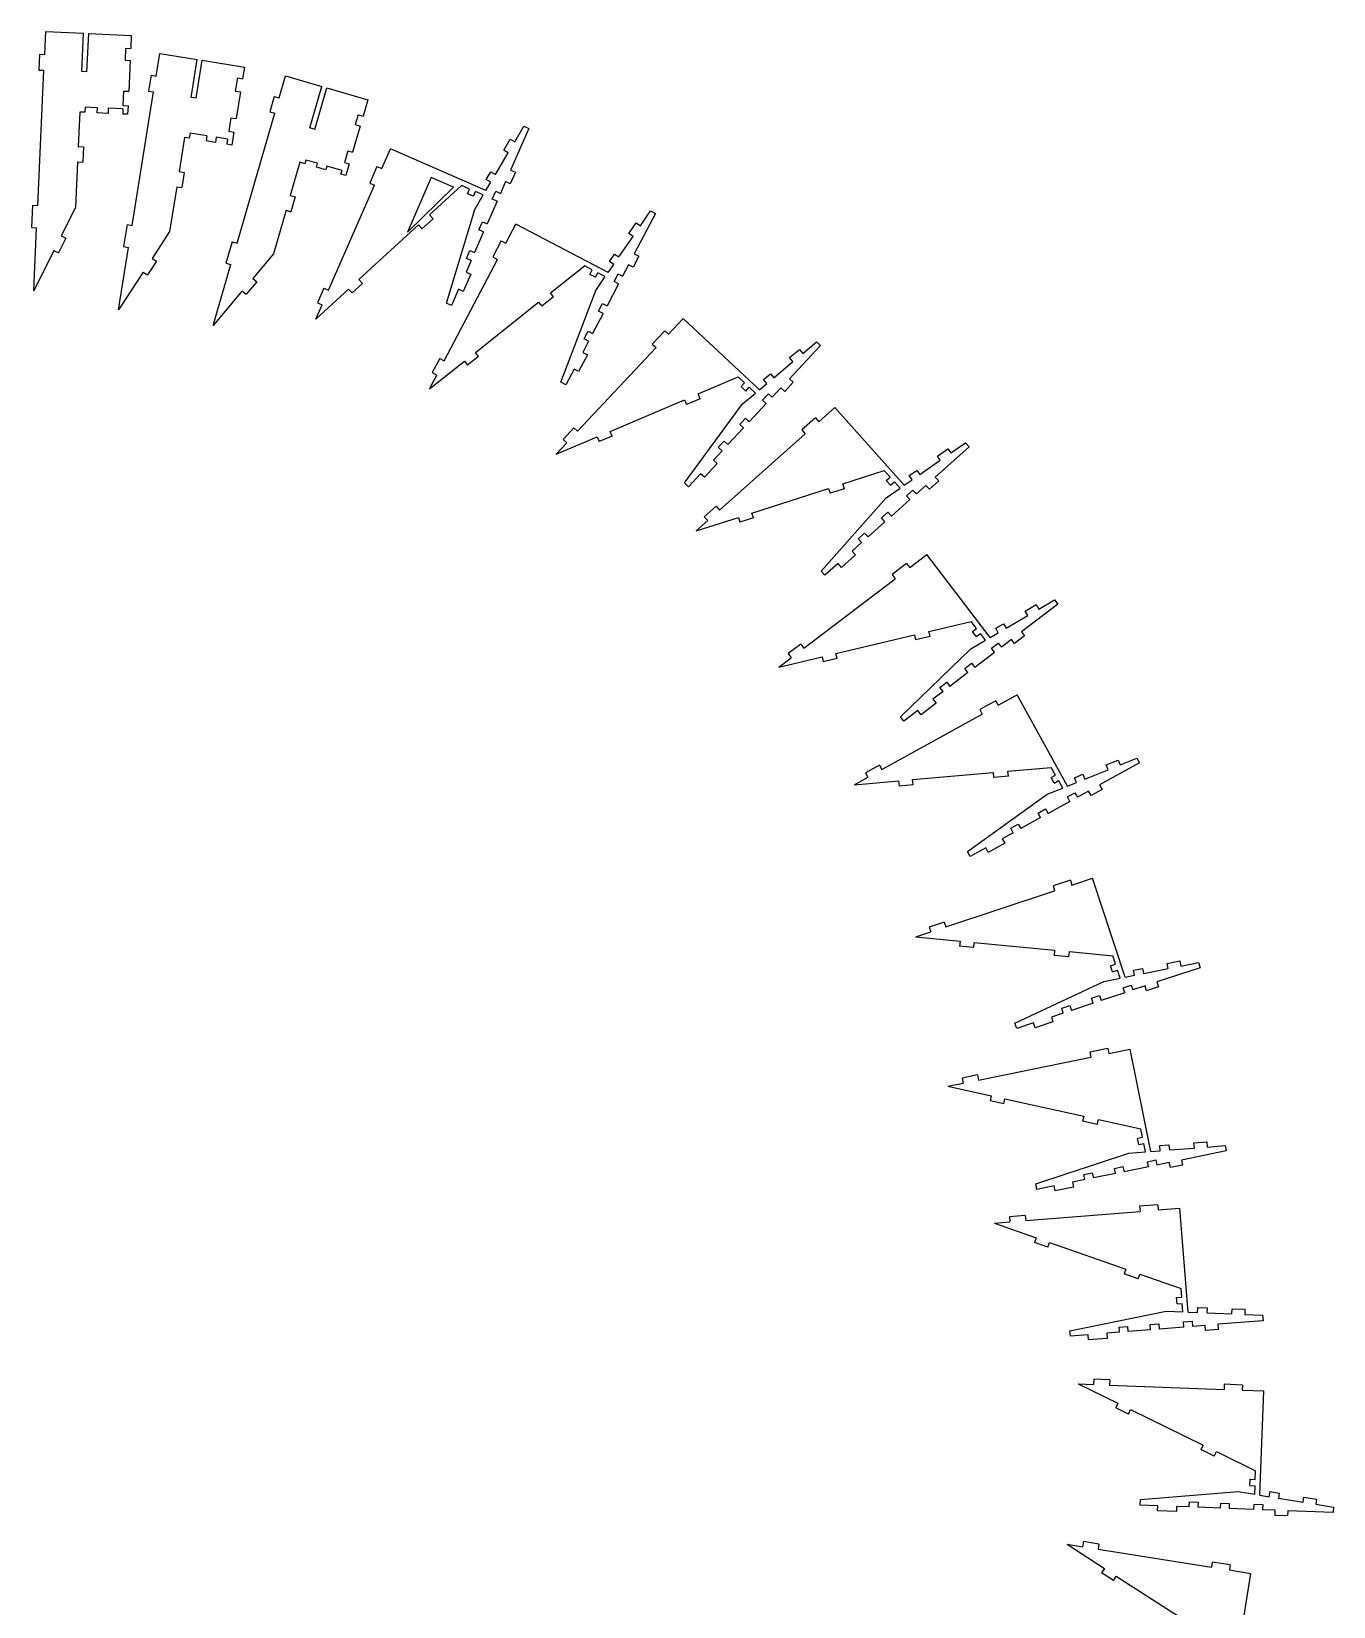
# Model space of a CAD drawing. Extents: x -708 to 775, y -958 to 880.
# Drawn here: x 17 to 775, y -57 to 860 of the extents above; entities that cross this region are included whole.
import ezdxf

# ---------------------------------------------------------------- set-up
doc = ezdxf.new("R2010")
doc.units = 0
doc.layers.get('0').update_dxf_attribs({"linetype": 'CONTINUOUS'})

msp = doc.modelspace()

# ---------------------------------------------------------------- linework, layer by layer
at = {"color": 7, "linetype": 'CONTINUOUS'}
for p, q in [((24.61, 846.57), (25.22, 859.88)), ((25.22, 859.88), (47.2, 858.86)), ((46.17, 836.63), (47.2, 858.86)), ((49.16, 836.49), (50.2, 858.72)), ((50.2, 858.72), (75.03, 857.56)), ((75.03, 857.56), (74.68, 849.98)), ((21.61, 846.71), (21.18, 837.44)), ((21.61, 846.71), (24.61, 846.57)), ((71.68, 850.12), (71.35, 843.11)), ((71.68, 850.12), (74.68, 849.98)), ((89.5, 833.9), (91.61, 847.06)), ((91.61, 847.06), (113.33, 843.57)), ((20.51, 758.63), (24.17, 837.3)), ((21.18, 837.44), (24.17, 837.3)), ((49.16, 836.49), (46.17, 836.63)), ((71.35, 843.11), (74.35, 842.97)), ((74.35, 842.97), (73.52, 825.09)), ((109.79, 821.53), (113.33, 843.57)), ((112.75, 821.06), (116.29, 843.1)), ((116.29, 843.1), (140.84, 839.16)), ((140.84, 839.16), (139.75, 832.37)), ((86.53, 834.38), (85.06, 825.22)), ((86.53, 834.38), (89.5, 833.9)), ((136.78, 832.84), (135.55, 825.15)), ((136.78, 832.84), (139.75, 832.37)), ((161.14, 821.17), (164.86, 833.97)), ((164.86, 833.97), (185.99, 827.84)), ((178.98, 803.69), (185.99, 827.84)), ((181.86, 802.85), (188.87, 827)), ((188.87, 827), (212.74, 820.08)), ((70.52, 825.23), (70.13, 816.72)), ((70.13, 816.72), (73.12, 816.58)), ((70.52, 825.23), (73.52, 825.09)), ((73.12, 816.58), (72.89, 811.65)), ((75.54, 746.98), (88.02, 824.74)), ((85.06, 825.22), (88.02, 824.74)), ((112.75, 821.06), (109.79, 821.53)), ((135.55, 825.15), (138.51, 824.68)), ((138.51, 824.68), (136.02, 809.14)), ((158.26, 822), (155.68, 813.09)), ((158.26, 822), (161.14, 821.17)), ((212.74, 820.08), (209.96, 810.49)), ((45.07, 812.95), (44.13, 792.84)), ((47.95, 812.82), (45.07, 812.95)), ((48.09, 815.81), (47.95, 812.82)), ((55.18, 815.48), (48.09, 815.81)), ((55.18, 815.48), (55.04, 812.49)), ((61.5, 812.18), (55.04, 812.49)), ((61.64, 815.18), (61.5, 812.18)), ((70.13, 814.79), (61.64, 815.18)), ((70.13, 814.79), (69.99, 811.79)), ((72.89, 811.65), (69.99, 811.79)), ((133.06, 809.62), (131.8, 801.81)), ((133.06, 809.62), (136.02, 809.14)), ((136.62, 736.62), (158.56, 812.26)), ((155.68, 813.09), (158.56, 812.26)), ((207.08, 811.33), (205.44, 805.68)), ((207.08, 811.33), (209.96, 810.49)), ((106.04, 798.2), (102.85, 778.32)), ((108.76, 797.76), (106.04, 798.2)), ((109.24, 800.72), (108.76, 797.76)), ((119.07, 799.14), (109.24, 800.72)), ((119.07, 799.14), (118.59, 796.18)), ((124.44, 798.28), (123.97, 795.32)), ((131.07, 797.22), (124.44, 798.28)), ((131.8, 801.81), (134.76, 801.34)), ((134.76, 801.34), (133.55, 793.78)), ((181.86, 802.85), (178.98, 803.69)), ((208.32, 804.84), (203.88, 789.53)), ((205.44, 805.68), (208.32, 804.84)), ((306.46, 803.41), (295.85, 779.14)), ((298.22, 795.7), (303.53, 804.69)), ((303.53, 804.69), (306.46, 803.41)), ((44.13, 792.84), (47.13, 792.7)), ((47.13, 792.7), (46.71, 783.79)), ((123.97, 795.32), (118.59, 796.18)), ((131.07, 797.22), (130.59, 794.25)), ((133.55, 793.78), (130.59, 794.25)), ((201, 790.37), (199.05, 783.63)), ((201, 790.37), (203.88, 789.53)), ((220.8, 780.1), (225.84, 791.62)), ((281.45, 767.3), (225.84, 791.62)), ((286.99, 776.68), (294.41, 789.24)), ((291.83, 790.77), (295.64, 797.23)), ((294.41, 789.24), (291.83, 790.77)), ((295.64, 797.23), (298.22, 795.7)), ((43.72, 783.93), (42.48, 757.46)), ((43.72, 783.93), (46.71, 783.79)), ((173.18, 783.7), (167.57, 764.37)), ((176.06, 782.86), (173.18, 783.7)), ((176.7, 785.05), (176.06, 782.86)), ((183.38, 783.12), (176.7, 785.05)), ((182.75, 780.92), (183.38, 783.12)), ((188.2, 779.34), (182.75, 780.92)), ((188.84, 781.53), (188.2, 779.34)), ((197.69, 778.97), (188.84, 781.53)), ((199.05, 783.63), (201.93, 782.8)), ((201.93, 782.8), (199.94, 775.94)), ((218.05, 781.31), (213.8, 771.57)), ((218.05, 781.31), (220.8, 780.1)), ((102.85, 778.32), (105.82, 777.85)), ((105.82, 777.85), (104.4, 769.04)), ((189.79, 709.18), (216.55, 770.37)), ((197.06, 776.77), (197.69, 778.97)), ((199.94, 775.94), (197.06, 776.77)), ((213.8, 771.57), (216.55, 770.37)), ((249.6, 774.82), (235.74, 743.13)), ((262.56, 769.15), (249.6, 774.82)), ((281.45, 767.3), (284.28, 772.09)), ((281.7, 773.62), (284.4, 778.2)), ((284.28, 772.09), (281.7, 773.62)), ((284.4, 778.2), (286.99, 776.68)), ((292.93, 772.46), (289.95, 765.64)), ((295.68, 771.25), (292.93, 772.46)), ((298.6, 777.93), (295.68, 771.25)), ((295.85, 779.14), (298.6, 777.93)), ((101.44, 769.51), (97.24, 743.35)), ((101.44, 769.51), (104.4, 769.04)), ((167.57, 764.37), (170.46, 763.53)), ((170.46, 763.53), (167.97, 754.96)), ((235.74, 743.13), (262.56, 769.15)), ((248.65, 753.1), (267.31, 770.21)), ((271.98, 768.17), (267.31, 770.21)), ((270.78, 765.42), (271.98, 768.17)), ((274.18, 763.93), (270.78, 765.42)), ((274.18, 763.93), (275.38, 766.68)), ((274.93, 756.25), (279.92, 764.7)), ((279.92, 764.7), (275.38, 766.68)), ((285.19, 762.26), (287.2, 766.84)), ((287.94, 761.06), (285.19, 762.26)), ((287.2, 766.84), (289.95, 765.64)), ((17.52, 758.77), (16.91, 745.78)), ((17.52, 758.77), (20.51, 758.63)), ((42.48, 757.46), (34.19, 740.84)), ((165.09, 755.8), (157.71, 730.35)), ((165.09, 755.8), (167.97, 754.96)), ((250.67, 750.89), (248.65, 753.1)), ((258.45, 701.6), (274.93, 756.25)), ((287.94, 761.06), (282.15, 747.8)), ((380.16, 753.89), (367.88, 730.42)), ((371.41, 746.77), (377.33, 755.37)), ((377.33, 755.37), (380.16, 753.89)), ((16.91, 745.78), (19.91, 745.64)), ((18.2, 708.82), (19.91, 745.64)), ((72.58, 747.46), (70.52, 734.62)), ((72.58, 747.46), (75.54, 746.98)), ((97.24, 743.35), (87.12, 727.77)), ((207.58, 715.45), (242.22, 747.21)), ((242.22, 747.21), (244.25, 745)), ((250.67, 750.89), (244.25, 745)), ((280.14, 743.22), (274.85, 731.11)), ((277.39, 744.42), (279.4, 749)), ((280.14, 743.22), (277.39, 744.42)), ((279.4, 749), (282.15, 747.8)), ((293.09, 736.62), (298.91, 747.75)), ((352.7, 719.61), (298.91, 747.75)), ((364.68, 742.3), (368.94, 748.48)), ((368.94, 748.48), (371.41, 746.77)), ((36.87, 739.5), (32.6, 730.94)), ((34.19, 740.84), (36.87, 739.5)), ((67.63, 697.75), (73.48, 734.14)), ((70.52, 734.62), (73.48, 734.14)), ((133.74, 737.45), (130.12, 724.97)), ((133.74, 737.45), (136.62, 736.62)), ((290.43, 738.01), (285.5, 728.59)), ((290.43, 738.01), (293.09, 736.62)), ((358.87, 728.58), (367.15, 740.6)), ((367.15, 740.6), (364.68, 742.3)), ((29.91, 732.28), (18.2, 708.82)), ((29.91, 732.28), (32.6, 730.94)), ((89.64, 726.14), (84.43, 718.11)), ((87.12, 727.77), (89.64, 726.14)), ((130.12, 724.97), (133, 724.13)), ((157.71, 730.35), (145.76, 716.13)), ((257.2, 668.03), (288.16, 727.2)), ((272.84, 726.53), (269.9, 719.79)), ((270.1, 727.73), (272.1, 732.31)), ((272.84, 726.53), (270.1, 727.73)), ((272.1, 732.31), (274.85, 731.11)), ((285.5, 728.59), (288.16, 727.2)), ((353.38, 725.9), (356.4, 730.28)), ((355.85, 724.2), (353.38, 725.9)), ((356.4, 730.28), (358.87, 728.58)), ((370.54, 729.02), (367.16, 722.57)), ((367.88, 730.42), (370.54, 729.02)), ((81.92, 719.75), (67.63, 697.75)), ((81.92, 719.75), (84.43, 718.11)), ((122.73, 688.73), (133, 724.13)), ((145.76, 716.13), (148.05, 714.2)), ((209.6, 713.23), (207.58, 715.45)), ((272.65, 718.59), (268.26, 708.55)), ((269.9, 719.79), (272.65, 718.59)), ((318.98, 707.73), (338.79, 723.5)), ((343.31, 721.14), (338.79, 723.5)), ((341.92, 718.48), (343.31, 721.14)), ((345.21, 716.76), (341.92, 718.48)), ((345.21, 716.76), (346.6, 719.42)), ((345.42, 709.05), (350.98, 717.13)), ((350.98, 717.13), (346.6, 719.42)), ((352.7, 719.61), (355.85, 724.2)), ((356.08, 714.32), (358.4, 718.75)), ((358.4, 718.75), (361.05, 717.36)), ((364.5, 723.96), (361.05, 717.36)), ((367.16, 722.57), (364.5, 723.96)), ((139.6, 708.81), (122.73, 688.73)), ((139.6, 708.81), (141.9, 706.88)), ((148.05, 714.2), (141.9, 706.88)), ((182.46, 692.42), (201.52, 709.89)), ((187.04, 710.38), (183.35, 701.94)), ((187.04, 710.38), (189.79, 709.18)), ((201.52, 709.89), (203.54, 707.68)), ((209.6, 713.23), (203.54, 707.68)), ((265.51, 709.75), (261.38, 700.32)), ((268.26, 708.55), (265.51, 709.75)), ((320.85, 705.39), (318.98, 707.73)), ((325.17, 655.67), (345.42, 709.05)), ((358.74, 712.93), (352.03, 700.11)), ((358.74, 712.93), (356.08, 714.32)), ((182.46, 692.42), (186.1, 700.73)), ((183.35, 701.94), (186.1, 700.73)), ((261.38, 700.32), (258.45, 701.6)), ((275.38, 673.04), (312.16, 702.3)), ((312.16, 702.3), (314.03, 699.96)), ((320.85, 705.39), (314.03, 699.96)), ((347.05, 697.07), (349.37, 701.5)), ((349.71, 695.68), (347.05, 697.07)), ((349.37, 701.5), (352.03, 700.11)), ((349.71, 695.68), (343.58, 683.97)), ((387.78, 683.59), (396.37, 692.77)), ((440.68, 651.29), (396.37, 692.77)), ((341.27, 679.54), (337.86, 673.03)), ((338.61, 680.93), (340.93, 685.36)), ((341.27, 679.54), (338.61, 680.93)), ((340.93, 685.36), (343.58, 683.97)), ((385.59, 685.64), (378.33, 677.88)), ((385.59, 685.64), (387.78, 683.59)), ((465.96, 672.47), (473.96, 679.17)), ((473.96, 679.17), (476.3, 676.99)), ((277.25, 670.69), (270.82, 665.57)), ((277.25, 670.69), (275.38, 673.04)), ((334.88, 627.07), (380.52, 675.83)), ((340.52, 671.64), (335.43, 661.92)), ((337.86, 673.03), (340.52, 671.64)), ((378.33, 677.88), (380.52, 675.83)), ((476.3, 676.99), (458.2, 657.65)), ((458.29, 669.96), (464.04, 674.77)), ((460.22, 667.66), (458.29, 669.96)), ((464.04, 674.77), (465.96, 672.47)), ((248.72, 651.82), (268.95, 667.92)), ((254.55, 669.42), (250.27, 661.25)), ((250.27, 661.25), (252.93, 659.86)), ((254.55, 669.42), (257.2, 668.03)), ((268.95, 667.92), (270.82, 665.57)), ((332.78, 663.32), (328, 654.19)), ((335.43, 661.92), (332.78, 663.32)), ((443.02, 657.16), (447.1, 660.58)), ((447.1, 660.58), (449.03, 658.28)), ((449.03, 658.28), (460.22, 667.66)), ((248.72, 651.82), (252.93, 659.86)), ((328, 654.19), (325.17, 655.67)), ((405.02, 648.84), (428.32, 658.75)), ((432.05, 655.27), (428.32, 658.75)), ((430, 653.08), (432.05, 655.27)), ((432.7, 650.54), (430, 653.08)), ((432.7, 650.54), (434.75, 652.73)), ((438.37, 649.35), (434.75, 652.73)), ((440.68, 651.29), (444.95, 654.86)), ((444.95, 654.86), (443.02, 657.16)), ((453.22, 652.32), (448.14, 646.89)), ((455.41, 650.27), (453.22, 652.32)), ((460.39, 655.6), (455.41, 650.27)), ((458.2, 657.65), (460.39, 655.6)), ((353.74, 627.05), (397, 645.43)), ((397, 645.43), (398.17, 642.67)), ((397.08, 597.02), (430.85, 643.05)), ((406.19, 646.08), (398.17, 642.67)), ((406.19, 646.08), (405.02, 648.84)), ((430.85, 643.05), (438.37, 649.35)), ((444.72, 643.24), (434.83, 632.68)), ((442.53, 645.29), (445.95, 648.94)), ((444.72, 643.24), (442.53, 645.29)), ((445.95, 648.94), (448.14, 646.89)), ((429.23, 631.07), (432.64, 634.73)), ((432.64, 634.73), (434.83, 632.68)), ((473.32, 634.91), (465.39, 627.85)), ((473.32, 634.91), (475.31, 632.67)), ((475.31, 632.67), (484.7, 641.03)), ((525.06, 595.69), (484.7, 641.03)), ((322.38, 613.72), (346.17, 623.83)), ((332.69, 629.12), (326.39, 622.39)), ((332.69, 629.12), (334.88, 627.07)), ((346.17, 623.83), (347.35, 621.07)), ((354.92, 624.28), (347.35, 621.07)), ((354.92, 624.28), (353.74, 627.05)), ((417.49, 581.21), (467.38, 625.61)), ((431.42, 629.02), (422.39, 619.38)), ((431.42, 629.02), (429.23, 631.07)), ((465.39, 627.85), (467.38, 625.61)), ((322.38, 613.72), (328.58, 620.34)), ((326.39, 622.39), (328.58, 620.34)), ((418.97, 615.73), (413.94, 610.36)), ((416.78, 617.78), (420.2, 621.43)), ((418.97, 615.73), (416.78, 617.78)), ((420.2, 621.43), (422.39, 619.38)), ((562.87, 618.03), (543.08, 600.42)), ((544.29, 612.67), (550.46, 616.94)), ((550.46, 616.94), (552.16, 614.47)), ((552.16, 614.47), (560.74, 620.42)), ((560.74, 620.42), (562.87, 618.03)), ((416.14, 608.31), (408.65, 600.3)), ((413.94, 610.36), (416.14, 608.31)), ((534.01, 601.89), (546, 610.2)), ((546, 610.2), (544.29, 612.67)), ((399.42, 594.84), (397.08, 597.02)), ((406.46, 602.35), (399.42, 594.84)), ((408.65, 600.3), (406.46, 602.35)), ((489.32, 596.5), (513.43, 604.24)), ((490.24, 593.64), (489.32, 596.5)), ((516.82, 600.43), (513.43, 604.24)), ((514.58, 598.44), (516.82, 600.43)), ((517.04, 595.67), (514.58, 598.44)), ((517.04, 595.67), (519.28, 597.66)), ((522.57, 593.96), (519.28, 597.66)), ((525.06, 595.69), (529.63, 598.85)), ((527.92, 601.32), (532.3, 604.35)), ((529.63, 598.85), (527.92, 601.32)), ((532.3, 604.35), (534.01, 601.89)), ((545.08, 598.18), (539.63, 593.33)), ((543.08, 600.42), (545.08, 598.18)), ((436.27, 579.46), (481.02, 593.83)), ((476.69, 545.61), (514.51, 588.37)), ((481.02, 593.83), (481.94, 590.97)), ((490.24, 593.64), (481.94, 590.97)), ((514.51, 588.37), (522.57, 593.96)), ((528.34, 587.3), (517.54, 577.68)), ((526.35, 589.54), (530.08, 592.86)), ((528.34, 587.3), (526.35, 589.54)), ((530.08, 592.86), (532.08, 590.62)), ((537.64, 595.57), (532.08, 590.62)), ((539.63, 593.33), (537.64, 595.57)), ((415.5, 583.45), (408.61, 577.32)), ((415.5, 583.45), (417.49, 581.21)), ((437.19, 576.61), (436.27, 579.46)), ((511.81, 576.6), (515.54, 579.92)), ((515.54, 579.92), (517.54, 577.68)), ((403.83, 569.05), (428.44, 576.95)), ((403.83, 569.05), (410.61, 575.08)), ((408.61, 577.32), (410.61, 575.08)), ((428.44, 576.95), (429.36, 574.09)), ((437.19, 576.61), (429.36, 574.09)), ((513.8, 574.36), (503.93, 565.57)), ((513.8, 574.36), (511.81, 576.6)), ((500.19, 562.25), (494.7, 557.36)), ((498.2, 564.49), (501.93, 567.81)), ((500.19, 562.25), (498.2, 564.49)), ((501.93, 567.81), (503.93, 565.57)), ((496.7, 555.12), (488.51, 547.83)), ((494.7, 557.36), (496.7, 555.12)), ((528.21, 547.68), (538.22, 555.28)), ((574.96, 506.97), (538.22, 555.28)), ((466.6, 500.82), (519.76, 541.25)), ((478.82, 543.22), (476.69, 545.61)), ((486.51, 550.07), (478.82, 543.22)), ((488.51, 547.83), (486.51, 550.07)), ((526.4, 550.06), (517.94, 543.63)), ((517.94, 543.63), (519.76, 541.25)), ((526.4, 550.06), (528.21, 547.68)), ((614.38, 526.33), (593.29, 510.3)), ((595.44, 522.42), (601.92, 526.2)), ((601.92, 526.2), (603.43, 523.61)), ((603.43, 523.61), (612.44, 528.88)), ((612.44, 528.88), (614.38, 526.33)), ((539.39, 510.53), (564.02, 516.39)), ((567.11, 512.33), (564.02, 516.39)), ((578.25, 512.37), (582.84, 515.05)), ((582.84, 515.05), (584.36, 512.46)), ((584.36, 512.46), (596.96, 519.83)), ((596.96, 519.83), (595.44, 522.42)), ((485.18, 497.63), (530.91, 508.51)), ((530.91, 508.51), (531.6, 505.59)), ((540.08, 507.61), (531.6, 505.59)), ((540.08, 507.61), (539.39, 510.53)), ((563.88, 500.49), (572.35, 505.44)), ((564.72, 510.52), (567.11, 512.33)), ((566.97, 507.57), (564.72, 510.52)), ((566.97, 507.57), (569.35, 509.38)), ((572.35, 505.44), (569.35, 509.38)), ((574.96, 506.97), (579.76, 509.78)), ((579.76, 509.78), (578.25, 512.37)), ((587.49, 505.89), (581.57, 501.38)), ((589.31, 503.5), (587.49, 505.89)), ((595.11, 507.91), (589.31, 503.5)), ((593.29, 510.3), (595.11, 507.91)), ((452.04, 489.75), (477.18, 495.73)), ((452.04, 489.75), (459.26, 495.24)), ((464.78, 503.21), (457.44, 497.63)), ((457.44, 497.63), (459.26, 495.24)), ((464.78, 503.21), (466.6, 500.82)), ((477.18, 495.73), (477.88, 492.81)), ((485.88, 494.72), (485.18, 497.63)), ((522.88, 460.77), (563.88, 500.49)), ((577.59, 498.36), (566.07, 489.6)), ((575.77, 500.74), (579.75, 503.77)), ((577.59, 498.36), (575.77, 500.74)), ((579.75, 503.77), (581.57, 501.38)), ((485.88, 494.72), (477.88, 492.81)), ((562.09, 486.57), (551.57, 478.57)), ((560.28, 488.96), (564.26, 491.98)), ((562.09, 486.57), (560.28, 488.96)), ((564.26, 491.98), (566.07, 489.6)), ((545.78, 477.93), (549.76, 480.96)), ((547.59, 475.54), (545.78, 477.93)), ((549.76, 480.96), (551.57, 478.57)), ((543.56, 468.71), (534.83, 462.07)), ((547.59, 475.54), (541.74, 471.09)), ((541.74, 471.09), (543.56, 468.71)), ((578.29, 470.17), (568.99, 465.03)), ((578.29, 470.17), (579.74, 467.54)), ((579.74, 467.54), (590.74, 473.62)), ((620.1, 420.5), (590.74, 473.62)), ((511.99, 430.1), (570.44, 462.4)), ((524.82, 458.23), (522.88, 460.77)), ((533.02, 464.46), (524.82, 458.23)), ((534.83, 462.07), (533.02, 464.46)), ((568.99, 465.03), (570.44, 462.4)), ((510.54, 432.72), (502.47, 428.26)), ((510.54, 432.72), (511.99, 430.1)), ((585.42, 429.17), (610.65, 431.41)), ((613.11, 426.95), (610.65, 431.41)), ((661.91, 433.95), (638.73, 421.14)), ((642.61, 432.82), (649.56, 435.63)), ((643.73, 430.04), (642.61, 432.82)), ((649.56, 435.63), (650.68, 432.85)), ((650.68, 432.85), (660.36, 436.76)), ((660.36, 436.76), (661.91, 433.95)), ((495.98, 421.25), (503.92, 425.64)), ((495.98, 421.25), (521.73, 423.53)), ((502.47, 428.26), (503.92, 425.64)), ((521.73, 423.53), (522, 420.54)), ((529.92, 424.26), (576.74, 428.4)), ((530.19, 421.27), (529.92, 424.26)), ((576.74, 428.4), (577, 425.41)), ((585.69, 426.18), (577, 425.41)), ((585.69, 426.18), (585.42, 429.17)), ((610.49, 425.49), (613.11, 426.95)), ((612.28, 422.25), (610.49, 425.49)), ((612.28, 422.25), (614.91, 423.7)), ((617.3, 419.37), (614.91, 423.7)), ((620.1, 420.5), (625.26, 422.58)), ((624.14, 425.36), (629.07, 427.36)), ((625.26, 422.58), (624.14, 425.36)), ((629.07, 427.36), (630.2, 424.58)), ((630.2, 424.58), (643.73, 430.04)), ((530.19, 421.27), (522, 420.54)), ((561.89, 382.33), (608.2, 415.7)), ((608.2, 415.7), (617.3, 419.37)), ((620.01, 414.22), (624.38, 416.64)), ((621.46, 411.6), (620.01, 414.22)), ((624.38, 416.64), (625.83, 414.02)), ((632.35, 417.61), (625.83, 414.02)), ((633.8, 414.99), (632.35, 417.61)), ((640.18, 418.52), (633.8, 414.99)), ((638.73, 421.14), (640.18, 418.52)), ((602.97, 404.8), (607.34, 407.22)), ((604.42, 402.18), (602.97, 404.8)), ((607.34, 407.22), (608.79, 404.6)), ((621.46, 411.6), (608.79, 404.6)), ((587.02, 395.99), (591.4, 398.41)), ((588.48, 393.37), (587.02, 395.99)), ((591.4, 398.41), (592.85, 395.79)), ((604.42, 402.18), (592.85, 395.79)), ((583.49, 387.18), (573.9, 381.88)), ((588.48, 393.37), (582.04, 389.81)), ((582.04, 389.81), (583.49, 387.18)), ((563.44, 379.53), (561.89, 382.33)), ((572.45, 384.51), (563.44, 379.53)), ((573.9, 381.88), (572.45, 384.51)), ((549.19, 338.48), (612.58, 359.51)), ((621.72, 365.7), (611.63, 362.36)), ((611.63, 362.36), (612.58, 359.51)), ((621.72, 365.7), (622.66, 362.85)), ((622.66, 362.85), (634.59, 366.81)), ((653.71, 309.2), (634.59, 366.81)), ((548.25, 341.32), (539.5, 338.42)), ((548.25, 341.32), (549.19, 338.48)), ((531.83, 332.71), (540.44, 335.57)), ((531.83, 332.71), (557.56, 330.23)), ((539.5, 338.42), (540.44, 335.57)), ((557.56, 330.23), (557.27, 327.25)), ((565.46, 326.46), (557.27, 327.25)), ((565.46, 326.46), (565.75, 329.44)), ((565.75, 329.44), (612.53, 324.93)), ((612.53, 324.93), (612.24, 321.94)), ((620.92, 321.11), (612.24, 321.94)), ((620.92, 321.11), (621.21, 324.09)), ((621.21, 324.09), (646.41, 321.66)), ((648.02, 316.82), (646.41, 321.66)), ((645.17, 315.88), (648.02, 316.82)), ((646.34, 312.36), (645.17, 315.88)), ((646.34, 312.36), (649.19, 313.3)), ((650.75, 308.61), (649.19, 313.3)), ((658.57, 313.25), (663.79, 314.3)), ((659.16, 310.31), (658.57, 313.25)), ((663.79, 314.3), (664.38, 311.36)), ((664.38, 311.36), (678.69, 314.25)), ((697.27, 314.76), (672.13, 306.42)), ((678.09, 317.19), (685.44, 318.67)), ((678.69, 314.25), (678.09, 317.19)), ((685.44, 318.67), (686.04, 315.73)), ((686.04, 315.73), (696.27, 317.8)), ((696.27, 317.8), (697.27, 314.76)), ((589.48, 282.36), (641.13, 306.66)), ((641.13, 306.66), (650.75, 308.61)), ((652.46, 303.05), (657.21, 304.63)), ((653.41, 300.2), (652.46, 303.05)), ((653.71, 309.2), (659.16, 310.31)), ((657.21, 304.63), (658.15, 301.78)), ((665.21, 304.12), (658.15, 301.78)), ((666.16, 301.27), (665.21, 304.12)), ((673.08, 303.57), (666.16, 301.27)), ((672.13, 306.42), (673.08, 303.57)), ((634.93, 294.07), (622.38, 289.91)), ((633.98, 296.92), (638.73, 298.49)), ((634.93, 294.07), (633.98, 296.92)), ((638.73, 298.49), (639.67, 295.65)), ((653.41, 300.2), (639.67, 295.65)), ((617.64, 288.33), (610.66, 286.02)), ((610.66, 286.02), (611.61, 283.17)), ((616.69, 291.18), (621.44, 292.76)), ((617.64, 288.33), (616.69, 291.18)), ((621.44, 292.76), (622.38, 289.91)), ((590.48, 279.32), (589.48, 282.36)), ((600.26, 282.57), (590.48, 279.32)), ((601.2, 279.72), (600.26, 282.57)), ((611.61, 283.17), (601.2, 279.72)), ((643.55, 267.67), (633.14, 265.56)), ((643.55, 267.67), (644.15, 264.73)), ((644.15, 264.73), (656.46, 267.23)), ((668.53, 207.74), (656.46, 267.23)), ((568.28, 249.35), (633.74, 262.62)), ((633.14, 265.56), (633.74, 262.62)), ((567.69, 252.29), (558.65, 250.45)), ((558.65, 250.45), (559.25, 247.51)), ((567.69, 252.29), (568.28, 249.35)), ((550.35, 245.71), (559.25, 247.51)), ((550.35, 245.71), (575.6, 240.16)), ((575.6, 240.16), (574.96, 237.23)), ((582.99, 235.46), (574.96, 237.23)), ((582.99, 235.46), (583.63, 238.39)), ((583.63, 238.39), (629.54, 228.3)), ((629.54, 228.3), (628.89, 225.37)), ((637.41, 223.49), (628.89, 225.37)), ((637.41, 223.49), (638.05, 226.42)), ((638.05, 226.42), (662.78, 220.98)), ((663.8, 215.99), (662.78, 220.98)), ((660.85, 215.39), (663.8, 215.99)), ((661.59, 211.76), (660.85, 215.39)), ((661.59, 211.76), (664.53, 212.35)), ((665.52, 207.5), (664.53, 212.35)), ((673.84, 211.17), (679.14, 211.59)), ((674.07, 208.18), (673.84, 211.17)), ((679.14, 211.59), (679.38, 208.6)), ((693.69, 212.74), (701.17, 213.33)), ((693.93, 209.75), (693.69, 212.74)), ((701.17, 213.33), (701.41, 210.34)), ((701.41, 210.34), (711.81, 211.16)), ((711.81, 211.16), (712.45, 208.03)), ((601.54, 188.8), (655.73, 206.73)), ((655.73, 206.73), (665.52, 207.5)), ((666.55, 201.78), (671.45, 202.78)), ((667.15, 198.84), (666.55, 201.78)), ((668.53, 207.74), (674.07, 208.18)), ((671.45, 202.78), (672.05, 199.84)), ((679.38, 208.6), (693.93, 209.75)), ((712.45, 208.03), (686.49, 202.76)), ((686.49, 202.76), (687.08, 199.82)), ((629.62, 194.29), (634.52, 195.29)), ((630.22, 191.35), (629.62, 194.29)), ((634.52, 195.29), (635.12, 192.35)), ((648.07, 194.97), (635.12, 192.35)), ((647.47, 197.91), (652.37, 198.91)), ((648.07, 194.97), (647.47, 197.91)), ((652.37, 198.91), (652.97, 195.97)), ((667.15, 198.84), (652.97, 195.97)), ((679.34, 201.31), (672.05, 199.84)), ((679.94, 198.37), (679.34, 201.31)), ((687.08, 199.82), (679.94, 198.37)), ((602.18, 185.67), (601.54, 188.8)), ((612.27, 187.71), (602.18, 185.67)), ((612.86, 184.77), (612.27, 187.71)), ((623.61, 186.95), (612.86, 184.77)), ((630.22, 191.35), (623.01, 189.89)), ((623.01, 189.89), (623.61, 186.95)), ((672.66, 176.66), (662.07, 175.81)), ((662.07, 175.81), (662.31, 172.82)), ((672.66, 176.66), (672.9, 173.67)), ((672.9, 173.67), (685.43, 174.68)), ((690.29, 114.18), (685.43, 174.68)), ((577.51, 166), (586.55, 166.73)), ((577.51, 166), (601.91, 157.47)), ((595.5, 170.46), (586.31, 169.72)), ((586.31, 169.72), (586.55, 166.73)), ((595.5, 170.46), (595.74, 167.47)), ((595.74, 167.47), (662.31, 172.82)), ((601.91, 157.47), (600.92, 154.64)), ((608.68, 151.93), (600.92, 154.64)), ((608.68, 151.93), (609.67, 154.76)), ((609.67, 154.76), (654.04, 139.24)), ((654.04, 139.24), (653.05, 136.41)), ((661.28, 133.54), (653.05, 136.41)), ((661.28, 133.54), (662.27, 136.37)), ((662.27, 136.37), (686.17, 128.01)), ((683.59, 122.69), (686.58, 122.93)), ((683.89, 118.99), (683.59, 122.69)), ((683.89, 118.99), (686.88, 119.23)), ((686.58, 122.93), (686.17, 128.01)), ((687.27, 114.3), (686.88, 119.23)), ((621.52, 103.38), (677.47, 114.7)), ((677.47, 114.7), (687.27, 114.3)), ((690.29, 114.18), (695.85, 113.95)), ((695.85, 113.95), (695.97, 116.95)), ((695.97, 116.95), (701.29, 116.73)), ((701.29, 116.73), (701.17, 113.73)), ((701.17, 113.73), (715.75, 113.13)), ((715.75, 113.13), (715.88, 116.13)), ((715.88, 116.13), (723.37, 115.82)), ((723.37, 115.82), (723.25, 112.82)), ((723.25, 112.82), (733.67, 112.4)), ((733.67, 112.4), (733.93, 109.21)), ((621.78, 100.19), (621.52, 103.38)), ((632.04, 101.02), (621.78, 100.19)), ((632.28, 98.03), (632.04, 101.02)), ((650.3, 102.48), (642.97, 101.9)), ((642.97, 101.9), (643.21, 98.9)), ((650.06, 105.47), (655.04, 105.88)), ((650.3, 102.48), (650.06, 105.47)), ((655.04, 105.88), (655.28, 102.89)), ((668.45, 103.94), (655.28, 102.89)), ((668.21, 106.93), (673.2, 107.34)), ((668.45, 103.94), (668.21, 106.93)), ((673.2, 107.34), (673.44, 104.34)), ((687.86, 105.5), (673.44, 104.34)), ((687.62, 108.49), (692.6, 108.9)), ((687.86, 105.5), (687.62, 108.49)), ((692.6, 108.9), (692.84, 105.9)), ((700.26, 106.5), (692.84, 105.9)), ((700.5, 103.51), (700.26, 106.5)), ((707.77, 104.09), (700.5, 103.51)), ((733.93, 109.21), (707.53, 107.09)), ((707.53, 107.09), (707.77, 104.09)), ((643.21, 98.9), (632.28, 98.03)), ((635.41, 75.1), (635.29, 72.1)), ((644.62, 74.75), (635.41, 75.1)), ((644.62, 74.75), (644.51, 71.75)), ((626.23, 72.46), (649.44, 61.09)), ((626.23, 72.46), (635.29, 72.1)), ((644.51, 71.75), (711.24, 69.17)), ((711.36, 72.17), (711.24, 69.17)), ((721.97, 71.75), (711.36, 72.17)), ((721.97, 71.75), (721.85, 68.76)), ((721.85, 68.76), (734.42, 68.27)), ((732.07, 7.62), (734.42, 68.27)), ((649.44, 61.09), (648.13, 58.4)), ((655.51, 54.78), (648.13, 58.4)), ((655.51, 54.78), (656.83, 57.47)), ((656.83, 57.47), (699.04, 36.81)), ((699.04, 36.81), (697.72, 34.12)), ((705.55, 30.28), (697.72, 34.12)), ((705.55, 30.28), (706.87, 32.98)), ((706.87, 32.98), (729.62, 21.84)), ((729.42, 16.75), (729.62, 21.84)), ((662.5, 5.06), (719.4, 9.66)), ((719.4, 9.66), (729.09, 8.1)), ((726.28, 13.16), (726.42, 16.87)), ((726.28, 13.16), (729.28, 13.05)), ((726.42, 16.87), (729.42, 16.75)), ((729.09, 8.1), (729.28, 13.05)), ((737.56, 6.73), (738.04, 9.69)), ((738.04, 9.69), (743.29, 8.85)), ((662.38, 1.86), (662.5, 5.06)), ((672.67, 1.46), (662.38, 1.86)), ((672.55, -1.54), (672.67, 1.46)), ((683.62, 1.04), (683.5, -1.96)), ((690.97, 0.75), (683.62, 1.04)), ((690.97, 0.75), (691.08, 3.75)), ((691.08, 3.75), (696.08, 3.56)), ((696.08, 3.56), (695.96, 0.56)), ((709.17, 0.05), (695.96, 0.56)), ((709.17, 0.05), (709.29, 3.05)), ((709.29, 3.05), (714.28, 2.85)), ((714.28, 2.85), (714.17, -0.14)), ((728.62, -0.7), (728.74, 2.29)), ((728.74, 2.29), (733.74, 2.1)), ((732.07, 7.62), (737.56, 6.73)), ((733.74, 2.1), (733.62, -0.9)), ((743.29, 8.85), (742.82, 5.89)), ((742.82, 5.89), (757.23, 3.56)), ((757.23, 3.56), (757.7, 6.52)), ((757.7, 6.52), (765.11, 5.33)), ((765.11, 5.33), (764.63, 2.37)), ((764.63, 2.37), (774.93, 0.71)), ((774.93, 0.71), (774.81, -2.49)), ((683.5, -1.96), (672.55, -1.54)), ((728.62, -0.7), (714.17, -0.14)), ((741.06, -1.18), (733.62, -0.9)), ((740.94, -4.18), (741.06, -1.18)), ((748.22, -4.46), (740.94, -4.18)), ((748.34, -1.47), (748.22, -4.46)), ((774.81, -2.49), (748.34, -1.47)), ((619.85, -20.97), (641.56, -35)), ((619.85, -20.97), (628.82, -22.39)), ((629.29, -19.42), (628.82, -22.39)), ((638.39, -20.87), (629.29, -19.42)), ((638.39, -20.87), (637.92, -23.83)), ((637.92, -23.83), (703.88, -34.29)), ((641.56, -35), (639.93, -37.52)), ((704.35, -31.33), (703.88, -34.29)), ((714.84, -33), (704.35, -31.33)), ((714.84, -33), (714.37, -35.96)), ((714.37, -35.96), (726.79, -37.93)), ((646.84, -41.98), (639.93, -37.52)), ((646.84, -41.98), (648.47, -39.46)), ((648.47, -39.46), (687.94, -64.98)), ((717.28, -97.88), (726.79, -37.93))]:
    msp.add_line(p, q, dxfattribs=at)

doc.saveas('drawing.dxf')
